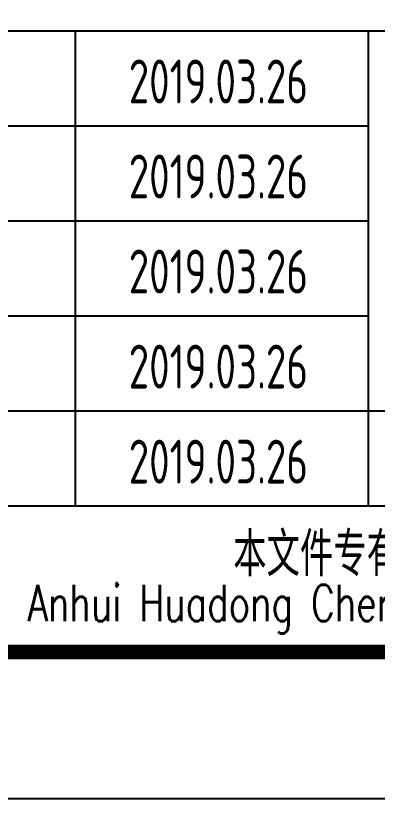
# Model space of a CAD drawing. Extents: x 5396719 to 5510122, y -514120 to -238224.
# Drawn here: x 5492275 to 5494745, y -359784 to -354431 of the extents above; entities that cross this region are included whole.
import ezdxf
from ezdxf.enums import TextEntityAlignment as Align

# ---------------------------------------------------------------- set-up
doc = ezdxf.new("R2010")
doc.units = 0
doc.header["$LTSCALE"] = 1000
doc.header["$MEASUREMENT"] = 0
doc.layers.get('0').update_dxf_attribs({"linetype": 'CONTINUOUS'})
doc.layers.add('PUB_TITLE', color=4, linetype='CONTINUOUS')
doc.styles.add('AHD', font='sceie.shx', dxfattribs={"width": 0.7, "bigfont": 'sceic.shx'})
doc.styles.add('ECEC_TQ', font='txt_l.shx', dxfattribs={"bigfont": 'hztxt_l.shx'})
doc.styles.add('sceie', font='sceie.shx', dxfattribs={"bigfont": 'sceic.shx'})

msp = doc.modelspace()

# ---------------------------------------------------------------- linework, layer by layer
for p, q in [((5489184, -354533.9), (5500184, -354533.9)), ((5492684, -357783.9), (5492684, -354533.9)), ((5492684, -357783.9), (5492684, -354533.9)), ((5494684, -357783.9), (5494684, -354533.9)), ((5494684, -357783.9), (5494684, -354533.9)), ((5489184, -355183.9), (5494684, -355183.9)), ((5489184, -355833.9), (5494684, -355833.9)), ((5489184, -356483.9), (5494684, -356483.9)), ((5489184, -357133.9), (5494684, -357133.9)), ((5494684, -357133.9), (5507184, -357133.9)), ((5489184, -357783.9), (5507184, -357783.9)), ((5489184, -358783.9), (5507184, -358783.9))]:
    msp.add_line(p, q)
at = {"layer": 'PUB_TITLE'}
msp.add_lwpolyline([(5424084, -359783.9), (5508184, -359783.9), (5508184, -300383.9), (5424084, -300383.9)], close=True, dxfattribs=at)
at = {"layer": 'PUB_TITLE', "const_width": 100}
msp.add_lwpolyline([(5426584, -358783.9), (5507184, -358783.9), (5507184, -301383.9), (5426584, -301383.9)], close=True, dxfattribs=at)

# ---------------------------------------------------------------- texts
for s, height, style, width, p in [('2019.03.26', 300, 'AHD', 0.8, (5493658.8, -354880.6)), ('2019.03.26', 300, 'AHD', 0.8, (5493658.8, -355530.6)), ('2019.03.26', 300, 'AHD', 0.8, (5493658.8, -356180.6)), ('2019.03.26', 300, 'AHD', 0.8, (5493658.8, -356830.6)), ('2019.03.26', 300, 'AHD', 0.8, (5493658.8, -357480.6)), ('本文件专有权属安徽华东化工医药工程有限责任公司所有,未经许可不得复制或转让给第三方', 300, 'sceie', 0.8, (5498355.1, -358132.8)), ('The proprietary right of this document belongs to Anhui Huadong Chemical And Medical Engineering  Co.,Ltd.  and any replication or transfer to the 3rd. side is forbidden without its permission. ', 250, 'ECEC_TQ', 0.72, (5498184, -358483.9))]:
    msp.add_text(s, height=height, dxfattribs=dict(style=style, width=width)).set_placement(p, align=Align.MIDDLE)

doc.saveas('drawing.dxf')
